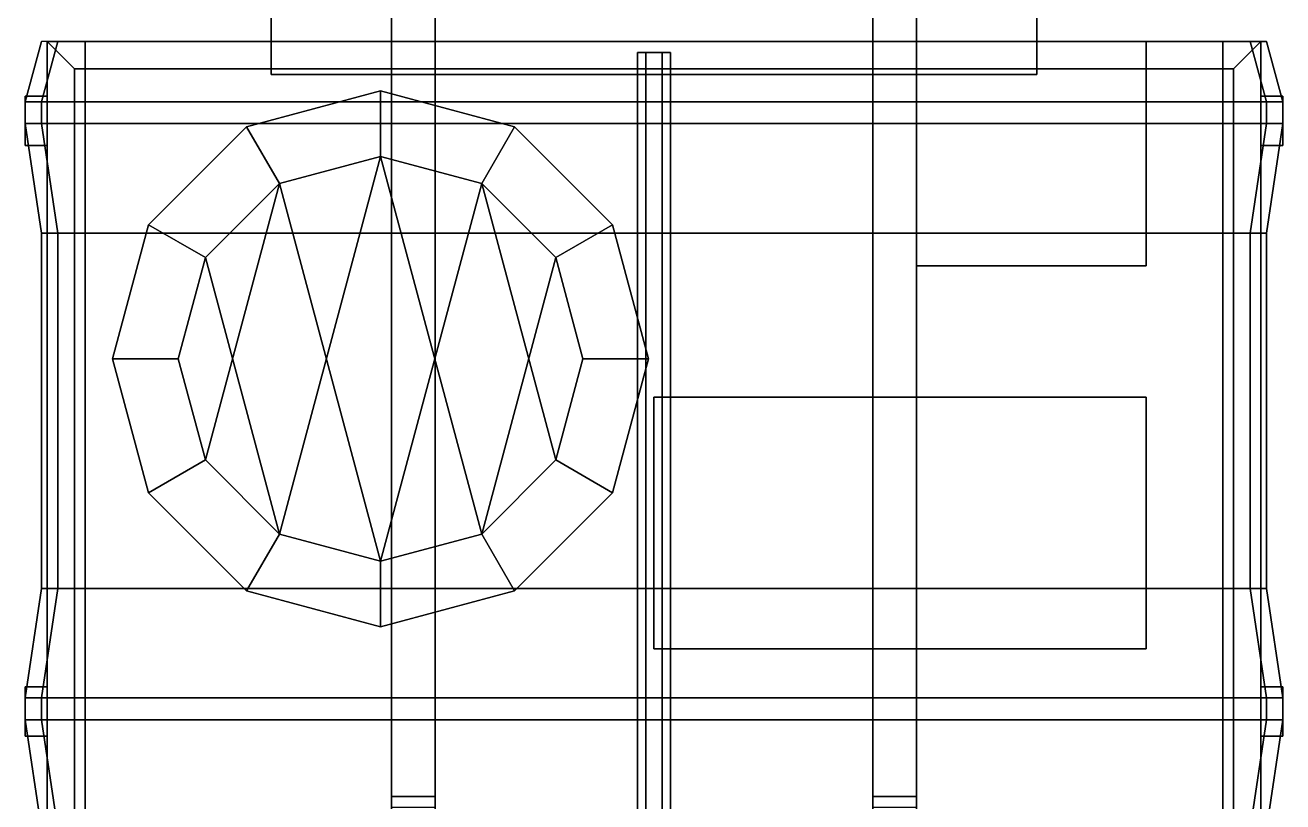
# Model space of a CAD drawing. Header units: millimetres. Extents: x -1.1 to 3, y -3.3 to 12.6.
# Drawn here: x -1.15 to 1.15, y -1.16 to 0.26 of the extents above; entities that cross this region are included whole.
import ezdxf

# ---------------------------------------------------------------- set-up
doc = ezdxf.new("R2010")
doc.units = ezdxf.units.MM
doc.layers.add('tent', color=3, linetype='Continuous')
doc.layers.add('wheels', color=2, linetype='Continuous')

msp = doc.modelspace()

# ---------------------------------------------------------------- linework, layer by layer
for points in [[(-0.4, 0.54, 0.68), (-0.4, -1.15, 0.68), (-0.48, -1.15, 0.68), (-0.48, 0.54, 0.68)], [(-0.48, 0.54, 0.68), (-0.48, -1.15, 0.68), (-0.48, -1.15, 0.89), (-0.48, 0.54, 0.89)], [(-0.4, 0.54, 0.89), (-0.4, -1.15, 0.89), (-0.4, -1.15, 0.68), (-0.4, 0.54, 0.68)], [(0.4, 0.54, 0.68), (0.4, -1.15, 0.68), (0.4, -1.15, 0.89), (0.4, 0.54, 0.89)], [(0.48, -1.15, 0.68), (0.4, -1.15, 0.68), (0.4, 0.54, 0.68), (0.48, 0.54, 0.68)], [(0.48, 0.54, 0.89), (0.48, -1.15, 0.89), (0.48, -1.15, 0.68), (0.48, 0.54, 0.68)], [(0.7, 0.17, 0.94), (0.7, 0.29, 0.94), (-0.7, 0.29, 0.94), (-0.7, 0.17, 0.94)], [(-0.7, 0.17, 0.94), (-0.7, 0.29, 0.94), (-0.7, 0.29, 0.89), (-0.7, 0.17, 0.89)], [(-0.7, 0.29, 0.89), (-0.48, 0.29, 0.89), (-0.48, 0.17, 0.89), (-0.7, 0.17, 0.89)], [(-0.4, 0.29, 0.79), (0.4, 0.29, 0.79), (0.4, 0.17, 0.79), (-0.4, 0.17, 0.79)], [(0.48, 0.29, 0.89), (0.7, 0.29, 0.89), (0.7, 0.17, 0.89), (0.48, 0.17, 0.89)], [(0.7, 0.17, 0.89), (0.7, 0.29, 0.89), (0.7, 0.29, 0.94), (0.7, 0.17, 0.94)], [(-1.11, 0.23, 1.12), (-1.11, -3.34, 1.12), (-1.11, -3.34, 1.2), (-1.11, 0.23, 1.2)], [(1.11, 0.23, 1.2), (1.11, 0.23, 1.12), (-1.11, 0.23, 1.12), (-1.11, 0.23, 1.2)], [(1.11, 0.23, 1.12), (1.11, -3.34, 1.12), (-1.11, -3.34, 1.12), (-1.11, 0.23, 1.12)], [(1.06, 0.18, 2.17), (1.11, 0.23, 2.17), (-1.11, 0.23, 2.17), (-1.06, 0.18, 2.17)], [(-1.11, 0.23, 2.17), (1.11, 0.23, 2.17), (1.11, 0.23, 1.2), (-1.11, 0.23, 1.2)], [(-1.11, 0.13, 2.17), (-1.11, 0.23, 2.17), (-1.11, 0.23, 1.2), (-1.11, 0.13, 1.2)], [(1.06, -3.29, 2.17), (1.11, -3.34, 2.17), (1.11, 0.23, 2.17), (1.06, 0.18, 2.17)], [(1.11, -3.34, 1.2), (1.11, -3.34, 1.12), (1.11, 0.23, 1.12), (1.11, 0.23, 1.2)], [(-1.06, 0.18, 2.17), (-1.11, 0.23, 2.17), (-1.11, -3.34, 2.17), (-1.06, -3.29, 2.17)], [(-0.015, 0.21, 0.736), (-0.03, 0.21, 0.71), (-0.03, -1.73, 0.48), (-0.015, -1.73, 0.506)], [(-0.03, 0.21, 0.71), (-0.015, 0.21, 0.684), (-0.015, -1.73, 0.454), (-0.03, -1.73, 0.48)], [(0.015, 0.21, 0.736), (-0.015, 0.21, 0.736), (-0.015, -1.73, 0.506), (0.015, -1.73, 0.506)], [(-0.015, 0.21, 0.684), (0.015, 0.21, 0.684), (0.015, -1.73, 0.454), (-0.015, -1.73, 0.454)], [(0.03, 0.21, 0.71), (0.015, 0.21, 0.736), (0.015, -1.73, 0.506), (0.03, -1.73, 0.48)], [(0.015, 0.21, 0.684), (0.03, 0.21, 0.71), (0.03, -1.73, 0.48), (0.015, -1.73, 0.454)], [(0.48, 0.23, 0.89), (0.48, -0.18, 0.89), (0.9, -0.18, 0.89), (0.9, 0.23, 0.89)], [(0.9, 0.23, 0.89), (0.9, 0.23, 0.61), (0.48, 0.23, 0.61), (0.48, 0.23, 0.89)], [(0.9, 0.23, 0.61), (0.9, -0.18, 0.61), (0.48, -0.18, 0.61), (0.48, 0.23, 0.61)], [(0.9, -0.18, 0.89), (0.9, -0.18, 0.61), (0.9, 0.23, 0.61), (0.9, 0.23, 0.89)], [(1.11, 0.23, 2.17), (1.11, 0.13, 2.17), (1.11, 0.13, 1.2), (1.11, 0.23, 1.2)], [(-1.06, 0.18, 1.2), (-1.06, -3.29, 1.2), (1.06, -3.29, 1.2), (1.06, 0.18, 1.2)], [(-1.06, -3.29, 1.2), (-1.06, 0.18, 1.2), (-1.06, 0.18, 2.17), (-1.06, -3.29, 2.17)], [(-1.06, 0.18, 1.2), (1.06, 0.18, 1.2), (1.06, 0.18, 2.17), (-1.06, 0.18, 2.17)], [(-0.7, 0.17, 0.89), (0.7, 0.17, 0.89), (0.7, 0.17, 0.94), (-0.7, 0.17, 0.94)], [(-0.48, -1.17, 0.89), (-0.4, -1.17, 0.89), (-0.4, 0.17, 0.89), (-0.48, 0.17, 0.89)], [(-0.4, 0.17, 0.79), (0.4, 0.17, 0.79), (0.4, 0.17, 0.89), (-0.4, 0.17, 0.89)], [(0.4, 0.17, 0.89), (0.4, -1.17, 0.89), (0.48, -1.17, 0.89), (0.48, 0.17, 0.89)], [(1.06, 0.18, 1.2), (1.06, -3.29, 1.2), (1.06, -3.29, 2.17), (1.06, 0.18, 2.17)], [(-1.11, 0.13, 2.17), (-1.11, 0.13, 1.2), (-1.15, 0.13, 1.2), (-1.15, 0.13, 2.17)], [(-1.15, 0.13, 2.17), (-1.15, 0.13, 1.2), (-1.15, 0.04, 1.2), (-1.15, 0.04, 2.17)], [(-1.15, 0.04, 1.2), (-1.15, 0.13, 1.2), (-1.11, 0.13, 1.2), (-1.11, 0.04, 1.2)], [(-1.11, 0.04, 2.17), (-1.11, 0.13, 2.17), (-1.15, 0.13, 2.17), (-1.15, 0.04, 2.17)], [(-1.15, 0.12, 2.86), (-1.15, 0.12, 2.17), (-1.15, 0.08, 2.17), (-1.15, 0.08, 2.86)], [(-1.11, 0.12, 2.86), (-1.11, 0.12, 2.17), (-1.15, 0.12, 2.17), (-1.15, 0.12, 2.86)], [(-1.15, 0.12, 2.86), (-1.15, 0.12, 2.17), (-1.15, 0.08, 2.17), (-1.15, 0.08, 2.86)], [(-1.11, 0.12, 2.86), (-1.11, 0.12, 2.17), (-1.15, 0.12, 2.17), (-1.15, 0.12, 2.86)], [(-1.08, 0.12, 2.94), (-1.11, 0.12, 2.86), (-1.15, 0.12, 2.86), (-1.12, 0.12, 2.94)], [(-1.12, 0.12, 2.94), (-1.15, 0.12, 2.86), (-1.15, 0.08, 2.86), (-1.12, 0.08, 2.94)], [(-1.04, 0.12, 2.96), (-1.08, 0.12, 2.94), (-1.12, 0.12, 2.94), (-1.04, 0.12, 3)], [(-1.04, 0.12, 3), (-1.12, 0.12, 2.94), (-1.12, 0.08, 2.94), (-1.04, 0.08, 3)], [(-1.04, 0.08, 3), (1.04, 0.08, 3), (1.04, 0.12, 3), (-1.04, 0.12, 3)], [(-1.04, 0.12, 3), (1.04, 0.12, 3), (1.04, 0.12, 2.96), (-1.04, 0.12, 2.96)], [(1.04, 0.08, 3), (1.12, 0.08, 2.94), (1.12, 0.12, 2.94), (1.04, 0.12, 3)], [(1.04, 0.12, 3), (1.12, 0.12, 2.94), (1.08, 0.12, 2.94), (1.04, 0.12, 2.96)], [(1.12, 0.12, 2.94), (1.15, 0.12, 2.86), (1.11, 0.12, 2.86), (1.08, 0.12, 2.94)], [(1.15, 0.13, 2.17), (1.15, 0.13, 1.2), (1.11, 0.13, 1.2), (1.11, 0.13, 2.17)], [(1.15, 0.13, 1.2), (1.15, 0.04, 1.2), (1.11, 0.04, 1.2), (1.11, 0.13, 1.2)], [(1.11, 0.13, 2.17), (1.11, 0.04, 2.17), (1.15, 0.04, 2.17), (1.15, 0.13, 2.17)], [(1.15, 0.12, 2.86), (1.15, 0.12, 2.17), (1.11, 0.12, 2.17), (1.11, 0.12, 2.86)], [(1.12, 0.08, 2.94), (1.15, 0.08, 2.86), (1.15, 0.12, 2.86), (1.12, 0.12, 2.94)], [(1.15, 0.04, 2.17), (1.15, 0.04, 1.2), (1.15, 0.13, 1.2), (1.15, 0.13, 2.17)], [(1.15, 0.08, 2.86), (1.15, 0.08, 2.17), (1.15, 0.12, 2.17), (1.15, 0.12, 2.86)], [(-1.15, 0.08, 2.86), (-1.15, 0.08, 2.17), (-1.11, 0.08, 2.17), (-1.11, 0.08, 2.86)], [(-1.15, 0.08, 2.86), (-1.15, 0.08, 2.17), (-1.11, 0.08, 2.17), (-1.11, 0.08, 2.86)], [(-1.12, 0.08, 2.94), (-1.15, 0.08, 2.86), (-1.11, 0.08, 2.86), (-1.08, 0.08, 2.94)], [(-1.04, 0.08, 3), (-1.12, 0.08, 2.94), (-1.08, 0.08, 2.94), (-1.04, 0.08, 2.96)], [(-1.04, 0.08, 2.96), (1.04, 0.08, 2.96), (1.04, 0.08, 3), (-1.04, 0.08, 3)], [(1.04, 0.08, 2.96), (1.08, 0.08, 2.94), (1.12, 0.08, 2.94), (1.04, 0.08, 3)], [(1.08, 0.08, 2.94), (1.11, 0.08, 2.86), (1.15, 0.08, 2.86), (1.12, 0.08, 2.94)], [(1.11, 0.08, 2.86), (1.11, 0.08, 2.17), (1.15, 0.08, 2.17), (1.15, 0.08, 2.86)], [(-1.15, 0.04, 2.17), (-1.15, 0.04, 1.2), (-1.11, 0.04, 1.2), (-1.11, 0.04, 2.17)], [(-1.11, -0.95, 2.17), (-1.11, 0.04, 2.17), (-1.11, 0.04, 1.2), (-1.11, -0.95, 1.2)], [(1.11, 0.04, 2.17), (1.11, 0.04, 1.2), (1.15, 0.04, 1.2), (1.15, 0.04, 2.17)], [(1.11, 0.04, 2.17), (1.11, -0.95, 2.17), (1.11, -0.95, 1.2), (1.11, 0.04, 1.2)], [(0.48, -0.18, 0.89), (0.48, -0.18, 0.61), (0.9, -0.18, 0.61), (0.9, -0.18, 0.89)], [(0, -0.42, 0.91), (0, -0.88, 0.91), (0, -0.88, 1.12), (0, -0.42, 1.12)], [(0.9, -0.42, 0.91), (0.9, -0.88, 0.91), (0, -0.88, 0.91), (0, -0.42, 0.91)], [(0.9, -0.42, 1.12), (0.9, -0.42, 0.91), (0, -0.42, 0.91), (0, -0.42, 1.12)], [(0.9, -0.88, 1.12), (0.9, -0.88, 0.91), (0.9, -0.42, 0.91), (0.9, -0.42, 1.12)], [(0, -0.88, 1.12), (0, -0.88, 0.91), (0.9, -0.88, 0.91), (0.9, -0.88, 1.12)], [(-1.15, -0.95, 2.17), (-1.15, -0.95, 1.2), (-1.15, -1.04, 1.2), (-1.15, -1.04, 2.17)], [(-1.11, -0.95, 2.17), (-1.11, -0.95, 1.2), (-1.15, -0.95, 1.2), (-1.15, -0.95, 2.17)], [(-1.15, -1.04, 1.2), (-1.15, -0.95, 1.2), (-1.11, -0.95, 1.2), (-1.11, -1.04, 1.2)], [(-1.11, -1.04, 2.17), (-1.11, -0.95, 2.17), (-1.15, -0.95, 2.17), (-1.15, -1.04, 2.17)], [(1.15, -0.95, 2.17), (1.15, -0.95, 1.2), (1.11, -0.95, 1.2), (1.11, -0.95, 2.17)], [(1.15, -0.95, 1.2), (1.15, -1.04, 1.2), (1.11, -1.04, 1.2), (1.11, -0.95, 1.2)], [(1.11, -0.95, 2.17), (1.11, -1.04, 2.17), (1.15, -1.04, 2.17), (1.15, -0.95, 2.17)], [(1.15, -1.04, 2.17), (1.15, -1.04, 1.2), (1.15, -0.95, 1.2), (1.15, -0.95, 2.17)], [(-1.11, -0.97, 2.86), (-1.11, -0.97, 2.17), (-1.15, -0.97, 2.17), (-1.15, -0.97, 2.86)], [(-1.15, -0.97, 2.86), (-1.15, -0.97, 2.17), (-1.15, -1.01, 2.17), (-1.15, -1.01, 2.86)], [(-1.11, -0.97, 2.86), (-1.11, -0.97, 2.17), (-1.15, -0.97, 2.17), (-1.15, -0.97, 2.86)], [(-1.15, -0.97, 2.86), (-1.15, -0.97, 2.17), (-1.15, -1.01, 2.17), (-1.15, -1.01, 2.86)], [(-1.12, -0.97, 2.94), (-1.15, -0.97, 2.86), (-1.15, -1.01, 2.86), (-1.12, -1.01, 2.94)], [(-1.08, -0.97, 2.94), (-1.11, -0.97, 2.86), (-1.15, -0.97, 2.86), (-1.12, -0.97, 2.94)], [(-1.04, -0.97, 3), (-1.12, -0.97, 2.94), (-1.12, -1.01, 2.94), (-1.04, -1.01, 3)], [(-1.04, -0.97, 2.96), (-1.08, -0.97, 2.94), (-1.12, -0.97, 2.94), (-1.04, -0.97, 3)], [(-1.04, -0.97, 3), (1.04, -0.97, 3), (1.04, -0.97, 2.96), (-1.04, -0.97, 2.96)], [(-1.04, -1.01, 3), (1.04, -1.01, 3), (1.04, -0.97, 3), (-1.04, -0.97, 3)], [(1.04, -0.97, 3), (1.12, -0.97, 2.94), (1.08, -0.97, 2.94), (1.04, -0.97, 2.96)], [(1.04, -1.01, 3), (1.12, -1.01, 2.94), (1.12, -0.97, 2.94), (1.04, -0.97, 3)], [(1.12, -0.97, 2.94), (1.15, -0.97, 2.86), (1.11, -0.97, 2.86), (1.08, -0.97, 2.94)], [(1.15, -0.97, 2.86), (1.15, -0.97, 2.17), (1.11, -0.97, 2.17), (1.11, -0.97, 2.86)], [(1.12, -1.01, 2.94), (1.15, -1.01, 2.86), (1.15, -0.97, 2.86), (1.12, -0.97, 2.94)], [(1.15, -1.01, 2.86), (1.15, -1.01, 2.17), (1.15, -0.97, 2.17), (1.15, -0.97, 2.86)], [(-1.15, -1.01, 2.86), (-1.15, -1.01, 2.17), (-1.11, -1.01, 2.17), (-1.11, -1.01, 2.86)], [(-1.15, -1.01, 2.86), (-1.15, -1.01, 2.17), (-1.11, -1.01, 2.17), (-1.11, -1.01, 2.86)], [(-1.12, -1.01, 2.94), (-1.15, -1.01, 2.86), (-1.11, -1.01, 2.86), (-1.08, -1.01, 2.94)], [(-1.04, -1.01, 3), (-1.12, -1.01, 2.94), (-1.08, -1.01, 2.94), (-1.04, -1.01, 2.96)], [(-1.04, -1.01, 2.96), (1.04, -1.01, 2.96), (1.04, -1.01, 3), (-1.04, -1.01, 3)], [(1.04, -1.01, 2.96), (1.08, -1.01, 2.94), (1.12, -1.01, 2.94), (1.04, -1.01, 3)], [(1.08, -1.01, 2.94), (1.11, -1.01, 2.86), (1.15, -1.01, 2.86), (1.12, -1.01, 2.94)], [(1.11, -1.01, 2.86), (1.11, -1.01, 2.17), (1.15, -1.01, 2.17), (1.15, -1.01, 2.86)], [(-1.15, -1.04, 2.17), (-1.15, -1.04, 1.2), (-1.11, -1.04, 1.2), (-1.11, -1.04, 2.17)], [(-1.11, -2.07, 2.17), (-1.11, -1.04, 2.17), (-1.11, -1.04, 1.2), (-1.11, -2.07, 1.2)], [(1.11, -1.04, 2.17), (1.11, -1.04, 1.2), (1.15, -1.04, 1.2), (1.15, -1.04, 2.17)], [(1.11, -1.04, 2.17), (1.11, -2.07, 2.17), (1.11, -2.07, 1.2), (1.11, -1.04, 1.2)], [(-0.48, -1.15, 0.68), (-0.48, -1.32, 0.7), (-0.48, -1.32, 0.89), (-0.48, -1.15, 0.89)], [(-0.4, -1.15, 0.68), (-0.4, -1.32, 0.7), (-0.48, -1.32, 0.7), (-0.48, -1.15, 0.68)], [(-0.4, -1.15, 0.89), (-0.4, -1.32, 0.89), (-0.4, -1.32, 0.7), (-0.4, -1.15, 0.68)], [(0.4, -1.15, 0.68), (0.4, -1.32, 0.7), (0.4, -1.32, 0.89), (0.4, -1.15, 0.89)], [(0.48, -1.32, 0.7), (0.4, -1.32, 0.7), (0.4, -1.15, 0.68), (0.48, -1.15, 0.68)], [(0.48, -1.15, 0.89), (0.48, -1.32, 0.89), (0.48, -1.32, 0.7), (0.48, -1.15, 0.68)]]:
    msp.add_3dface(points)
at = {"layer": 'tent'}
for points in [[(-1.09, 0.23, 2.94), (1.09, 0.23, 2.94), (1.12, 0.23, 2.86), (-1.11, 0.23, 2.86)], [(-1.12, 0.23, 2.86), (-1.12, 0.23, 2.17), (-1.15, 0.12, 2.17), (-1.15, 0.12, 2.86)], [(-1.09, 0.23, 2.94), (-1.12, 0.23, 2.86), (-1.15, 0.12, 2.86), (-1.12, 0.12, 2.94)], [(-1.04, 0.23, 2.97), (-1.09, 0.23, 2.94), (-1.12, 0.12, 2.94), (-1.04, 0.12, 3)], [(-1.11, 0.23, 2.86), (1.12, 0.23, 2.86), (1.12, 0.23, 2.17), (-1.11, 0.23, 2.17)], [(-1.04, 0.23, 2.97), (1.04, 0.23, 2.97), (1.09, 0.23, 2.94), (-1.09, 0.23, 2.94)], [(1.04, 0.23, 2.97), (-1.04, 0.23, 2.97), (-1.04, 0.12, 3), (1.04, 0.12, 3)], [(1.04, 0.12, 3), (1.12, 0.12, 2.94), (1.09, 0.23, 2.94), (1.04, 0.23, 2.97)], [(1.12, 0.12, 2.94), (1.15, 0.12, 2.86), (1.12, 0.23, 2.86), (1.09, 0.23, 2.94)], [(1.15, 0.12, 2.86), (1.15, 0.12, 2.17), (1.12, 0.23, 2.17), (1.12, 0.23, 2.86)], [(-1.15, 0.08, 2.86), (-1.15, 0.08, 2.17), (-1.12, -0.12, 2.17), (-1.12, -0.12, 2.86)], [(-1.12, 0.08, 2.94), (-1.15, 0.08, 2.86), (-1.12, -0.12, 2.86), (-1.09, -0.12, 2.94)], [(-1.04, 0.08, 3), (-1.12, 0.08, 2.94), (-1.09, -0.12, 2.94), (-1.04, -0.12, 2.97)], [(1.04, 0.08, 3), (-1.04, 0.08, 3), (-1.04, -0.12, 2.97), (1.04, -0.12, 2.97)], [(1.04, -0.12, 2.97), (1.09, -0.12, 2.94), (1.12, 0.08, 2.94), (1.04, 0.08, 3)], [(1.09, -0.12, 2.94), (1.12, -0.12, 2.86), (1.15, 0.08, 2.86), (1.12, 0.08, 2.94)], [(1.12, -0.12, 2.86), (1.12, -0.12, 2.17), (1.15, 0.08, 2.17), (1.15, 0.08, 2.86)], [(-1.12, -0.12, 2.86), (-1.12, -0.12, 2.17), (-1.12, -0.77, 2.17), (-1.12, -0.77, 2.86)], [(-1.09, -0.12, 2.94), (-1.12, -0.12, 2.86), (-1.12, -0.77, 2.86), (-1.09, -0.77, 2.94)], [(-1.04, -0.12, 2.97), (-1.09, -0.12, 2.94), (-1.09, -0.77, 2.94), (-1.04, -0.77, 2.97)], [(1.04, -0.12, 2.97), (-1.04, -0.12, 2.97), (-1.04, -0.77, 2.97), (1.04, -0.77, 2.97)], [(1.04, -0.77, 2.97), (1.09, -0.77, 2.94), (1.09, -0.12, 2.94), (1.04, -0.12, 2.97)], [(1.09, -0.77, 2.94), (1.12, -0.77, 2.86), (1.12, -0.12, 2.86), (1.09, -0.12, 2.94)], [(1.12, -0.77, 2.86), (1.12, -0.77, 2.17), (1.12, -0.12, 2.17), (1.12, -0.12, 2.86)], [(-1.12, -0.77, 2.86), (-1.12, -0.77, 2.17), (-1.15, -0.97, 2.17), (-1.15, -0.97, 2.86)], [(-1.09, -0.77, 2.94), (-1.12, -0.77, 2.86), (-1.15, -0.97, 2.86), (-1.12, -0.97, 2.94)], [(-1.04, -0.77, 2.97), (-1.09, -0.77, 2.94), (-1.12, -0.97, 2.94), (-1.04, -0.97, 3)], [(1.04, -0.77, 2.97), (-1.04, -0.77, 2.97), (-1.04, -0.97, 3), (1.04, -0.97, 3)], [(1.04, -0.97, 3), (1.12, -0.97, 2.94), (1.09, -0.77, 2.94), (1.04, -0.77, 2.97)], [(1.12, -0.97, 2.94), (1.15, -0.97, 2.86), (1.12, -0.77, 2.86), (1.09, -0.77, 2.94)], [(1.15, -0.97, 2.86), (1.15, -0.97, 2.17), (1.12, -0.77, 2.17), (1.12, -0.77, 2.86)], [(-1.15, -1.01, 2.86), (-1.15, -1.01, 2.17), (-1.12, -1.21, 2.17), (-1.12, -1.21, 2.86)], [(-1.12, -1.01, 2.94), (-1.15, -1.01, 2.86), (-1.12, -1.21, 2.86), (-1.09, -1.21, 2.94)], [(-1.04, -1.01, 3), (-1.12, -1.01, 2.94), (-1.09, -1.21, 2.94), (-1.04, -1.21, 2.97)], [(1.04, -1.01, 3), (-1.04, -1.01, 3), (-1.04, -1.21, 2.97), (1.04, -1.21, 2.97)], [(1.04, -1.21, 2.97), (1.09, -1.21, 2.94), (1.12, -1.01, 2.94), (1.04, -1.01, 3)], [(1.09, -1.21, 2.94), (1.12, -1.21, 2.86), (1.15, -1.01, 2.86), (1.12, -1.01, 2.94)], [(1.12, -1.21, 2.86), (1.12, -1.21, 2.17), (1.15, -1.01, 2.17), (1.15, -1.01, 2.86)]]:
    msp.add_3dface(points, dxfattribs=at)
at = {"layer": 'wheels'}
for points in [[(-0.5, 0.14, 1.08), (-0.745, 0.0744, 1.08), (-0.685, -0.0296, 1.12), (-0.5, 0.02, 1.12)], [(-0.5, 0.14, 0.93), (-0.745, 0.0744, 0.93), (-0.745, 0.0744, 1.08), (-0.5, 0.14, 1.08)], [(-0.745, 0.0744, 0.93), (-0.5, 0.14, 0.93), (-0.5, 0.02, 0.89), (-0.685, -0.0296, 0.89)], [(-0.255, 0.0744, 1.08), (-0.5, 0.14, 1.08), (-0.5, 0.02, 1.12), (-0.315, -0.0296, 1.12)], [(-0.255, 0.0744, 0.93), (-0.5, 0.14, 0.93), (-0.5, 0.14, 1.08), (-0.255, 0.0744, 1.08)], [(-0.5, 0.14, 0.93), (-0.255, 0.0744, 0.93), (-0.315, -0.0296, 0.89), (-0.5, 0.02, 0.89)], [(-0.745, 0.0744, 1.08), (-0.9244, -0.105, 1.08), (-0.8204, -0.165, 1.12), (-0.685, -0.0296, 1.12)], [(-0.745, 0.0744, 0.93), (-0.9244, -0.105, 0.93), (-0.9244, -0.105, 1.08), (-0.745, 0.0744, 1.08)], [(-0.9244, -0.105, 0.93), (-0.745, 0.0744, 0.93), (-0.685, -0.0296, 0.89), (-0.8204, -0.165, 0.89)], [(-0.0756, -0.105, 1.08), (-0.255, 0.0744, 1.08), (-0.315, -0.0296, 1.12), (-0.1796, -0.165, 1.12)], [(-0.255, 0.0744, 0.93), (-0.0756, -0.105, 0.93), (-0.1796, -0.165, 0.89), (-0.315, -0.0296, 0.89)], [(-0.0756, -0.105, 0.93), (-0.255, 0.0744, 0.93), (-0.255, 0.0744, 1.08), (-0.0756, -0.105, 1.08)], [(-0.5, 0.02, 0.89), (-0.685, -0.6704, 0.89), (-0.8204, -0.535, 0.89), (-0.685, -0.0296, 0.89)], [(-0.685, -0.0296, 1.12), (-0.5, -0.72, 1.12), (-0.315, -0.6704, 1.12), (-0.5, 0.02, 1.12)], [(-0.315, -0.0296, 0.89), (-0.5, -0.72, 0.89), (-0.685, -0.6704, 0.89), (-0.5, 0.02, 0.89)], [(-0.5, 0.02, 1.12), (-0.315, -0.6704, 1.12), (-0.1796, -0.535, 1.12), (-0.315, -0.0296, 1.12)], [(-0.685, -0.0296, 0.89), (-0.8204, -0.535, 0.89), (-0.87, -0.35, 0.89), (-0.8204, -0.165, 0.89)], [(-0.8204, -0.165, 1.12), (-0.685, -0.6704, 1.12), (-0.5, -0.72, 1.12), (-0.685, -0.0296, 1.12)], [(-0.1796, -0.165, 0.89), (-0.315, -0.6704, 0.89), (-0.5, -0.72, 0.89), (-0.315, -0.0296, 0.89)], [(-0.315, -0.0296, 1.12), (-0.1796, -0.535, 1.12), (-0.13, -0.35, 1.12), (-0.1796, -0.165, 1.12)], [(-0.9244, -0.105, 1.08), (-0.99, -0.35, 1.08), (-0.87, -0.35, 1.12), (-0.8204, -0.165, 1.12)], [(-0.9244, -0.105, 0.93), (-0.99, -0.35, 0.93), (-0.99, -0.35, 1.08), (-0.9244, -0.105, 1.08)], [(-0.99, -0.35, 0.93), (-0.9244, -0.105, 0.93), (-0.8204, -0.165, 0.89), (-0.87, -0.35, 0.89)], [(-0.01, -0.35, 1.08), (-0.0756, -0.105, 1.08), (-0.1796, -0.165, 1.12), (-0.13, -0.35, 1.12)], [(-0.0756, -0.105, 0.93), (-0.01, -0.35, 0.93), (-0.13, -0.35, 0.89), (-0.1796, -0.165, 0.89)], [(-0.01, -0.35, 0.93), (-0.0756, -0.105, 0.93), (-0.0756, -0.105, 1.08), (-0.01, -0.35, 1.08)], [(-0.87, -0.35, 1.12), (-0.8204, -0.535, 1.12), (-0.685, -0.6704, 1.12), (-0.8204, -0.165, 1.12)], [(-0.13, -0.35, 0.89), (-0.1796, -0.535, 0.89), (-0.315, -0.6704, 0.89), (-0.1796, -0.165, 0.89)], [(-0.99, -0.35, 1.08), (-0.9244, -0.595, 1.08), (-0.8204, -0.535, 1.12), (-0.87, -0.35, 1.12)], [(-0.99, -0.35, 0.93), (-0.9244, -0.595, 0.93), (-0.9244, -0.595, 1.08), (-0.99, -0.35, 1.08)], [(-0.9244, -0.595, 0.93), (-0.99, -0.35, 0.93), (-0.87, -0.35, 0.89), (-0.8204, -0.535, 0.89)], [(-0.0756, -0.595, 1.08), (-0.01, -0.35, 1.08), (-0.13, -0.35, 1.12), (-0.1796, -0.535, 1.12)], [(-0.01, -0.35, 0.93), (-0.0756, -0.595, 0.93), (-0.1796, -0.535, 0.89), (-0.13, -0.35, 0.89)], [(-0.0756, -0.595, 0.93), (-0.01, -0.35, 0.93), (-0.01, -0.35, 1.08), (-0.0756, -0.595, 1.08)], [(-0.9244, -0.595, 1.08), (-0.745, -0.7744, 1.08), (-0.685, -0.6704, 1.12), (-0.8204, -0.535, 1.12)], [(-0.745, -0.7744, 0.93), (-0.9244, -0.595, 0.93), (-0.8204, -0.535, 0.89), (-0.685, -0.6704, 0.89)], [(-0.255, -0.7744, 1.08), (-0.0756, -0.595, 1.08), (-0.1796, -0.535, 1.12), (-0.315, -0.6704, 1.12)], [(-0.0756, -0.595, 0.93), (-0.255, -0.7744, 0.93), (-0.315, -0.6704, 0.89), (-0.1796, -0.535, 0.89)], [(-0.9244, -0.595, 0.93), (-0.745, -0.7744, 0.93), (-0.745, -0.7744, 1.08), (-0.9244, -0.595, 1.08)], [(-0.255, -0.7744, 0.93), (-0.0756, -0.595, 0.93), (-0.0756, -0.595, 1.08), (-0.255, -0.7744, 1.08)], [(-0.745, -0.7744, 1.08), (-0.5, -0.84, 1.08), (-0.5, -0.72, 1.12), (-0.685, -0.6704, 1.12)], [(-0.5, -0.84, 0.93), (-0.745, -0.7744, 0.93), (-0.685, -0.6704, 0.89), (-0.5, -0.72, 0.89)], [(-0.5, -0.84, 1.08), (-0.255, -0.7744, 1.08), (-0.315, -0.6704, 1.12), (-0.5, -0.72, 1.12)], [(-0.255, -0.7744, 0.93), (-0.5, -0.84, 0.93), (-0.5, -0.72, 0.89), (-0.315, -0.6704, 0.89)], [(-0.745, -0.7744, 0.93), (-0.5, -0.84, 0.93), (-0.5, -0.84, 1.08), (-0.745, -0.7744, 1.08)], [(-0.5, -0.84, 0.93), (-0.255, -0.7744, 0.93), (-0.255, -0.7744, 1.08), (-0.5, -0.84, 1.08)]]:
    msp.add_3dface(points, dxfattribs=at)

doc.saveas('drawing.dxf')
